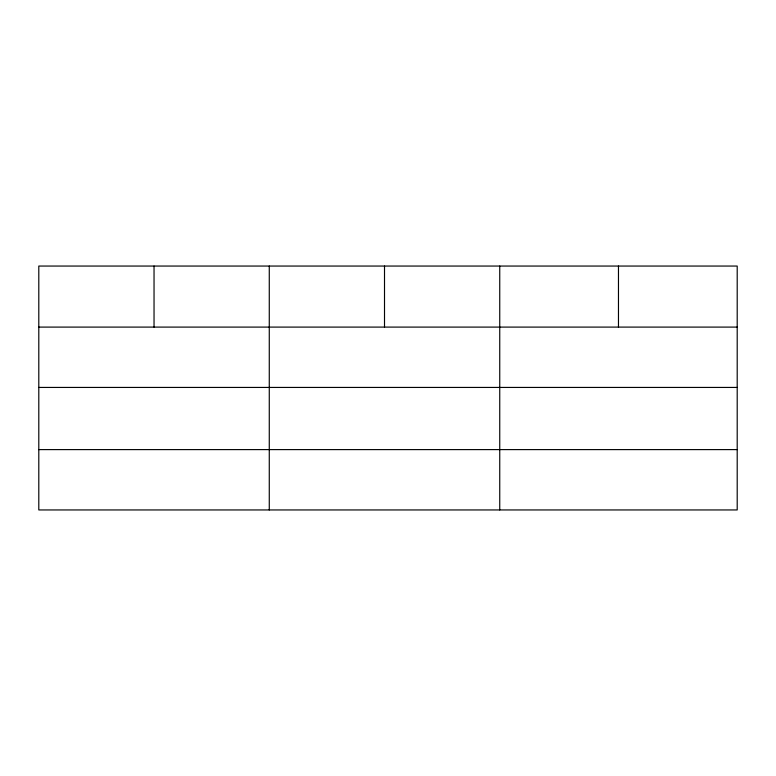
<?xml version="1.0" encoding="UTF-8"?>
<svg xmlns="http://www.w3.org/2000/svg" width="776" height="776" viewBox="0 0 776 776"><rect width="100%" height="100%" fill="white"/><g stroke="black" fill="none" stroke-linecap="round" stroke-linejoin="round"><path stroke-width="1.16" d="M737.2 387.437L737.2 266.052L38.8 266.052L38.8 509.948L737.2 509.948L737.2 387.437L38.8 387.437M38.8 327.094L737.2 327.094M38.8 449.605L737.2 449.605M618.472 266.052L618.472 327.094M499.744 266.052L499.744 509.948M384.508 266.052L384.508 327.094M269.272 266.052L269.272 509.948M154.036 266.052L154.036 327.094"/></g></svg>
